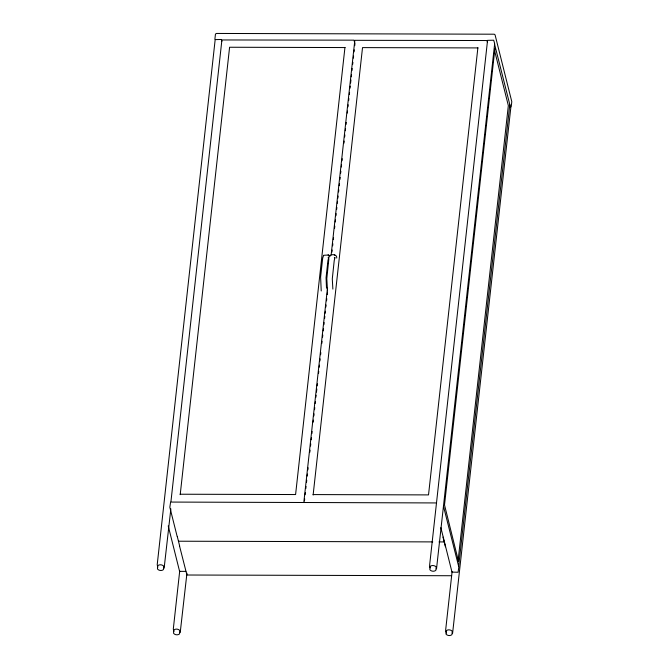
<?xml version="1.0" encoding="UTF-8"?>
<svg xmlns="http://www.w3.org/2000/svg" width="669" height="669" viewBox="0 0 669 669"><rect width="100%" height="100%" fill="white"/><g stroke="black" fill="none" stroke-linecap="round" stroke-linejoin="round"><path stroke-width="1" d="M336.766 258.075C337.519 253.033 326.982 253.643 328.805 259.355L326.798 278.605L327.509 290.99M214.891 39.203L215.46 34.086L216.405 33.45L494.266 34.203L495.068 34.847L511.793 101.68L511.233 106.797L510.288 107.433M170.955 501.474L221.907 39.956L353.968 40.165L354.955 43.61L354.729 45.684M170.854 508.883L164.131 568.182M180.204 494.667L229.592 47.248L345.045 47.558M179.718 570.925L173.296 629.044L173.915 631.511M186.944 573.199L180.22 632.498M344.953 47.415L295.589 494.542L180.145 494.224M303.877 501.834L327.467 288.188M331.13 254.998L354.829 40.316L486.898 40.533L487.467 42.323M304.462 500.972L304.688 498.898M305.148 494.751L305.373 492.677M305.833 488.529L306.067 486.455M306.519 482.307L306.753 480.233M307.205 476.085L307.439 474.012M307.899 469.864L308.125 467.79M309.839 452.227L310.073 450.153M310.533 446.006L310.759 443.932M311.219 439.784L311.445 437.71M311.905 433.562L312.13 431.488M313.159 422.156L313.393 420.082M313.853 415.934L314.079 413.86M314.539 409.712L314.764 407.638M315.224 403.491L315.45 401.417M315.91 397.261L316.136 395.187M316.487 392.076L316.83 388.965M317.173 385.854L317.399 383.78M318.544 373.411L318.77 371.337M319.23 367.189L319.464 365.115M319.916 360.967L320.15 358.893M320.602 354.746L320.836 352.672M321.864 343.331L322.09 341.257M322.55 337.109L322.784 335.035M323.236 330.887L323.47 328.814M323.921 324.666L324.156 322.592M324.616 318.444L324.841 316.37M325.184 313.259L325.41 311.185M325.87 307.038L326.104 304.964M326.556 300.816L326.79 298.742M327.25 294.594L327.476 292.52M331.941 252.071L332.167 249.997M332.627 245.849L332.853 243.775M333.313 239.627L333.547 237.554M334.575 228.213L334.801 226.139M335.261 221.991L335.487 219.917M335.947 215.769L336.181 213.695M336.632 209.548L336.867 207.474M337.318 203.326L337.552 201.252M337.895 198.141L338.121 196.067M338.581 191.919L338.807 189.845M339.267 185.698L339.501 183.624M339.952 179.476L340.187 177.394M340.638 173.246L340.872 171.172M341.332 167.024L341.558 164.95M342.018 160.803L342.244 158.729M343.966 143.174L344.192 141.1M344.652 136.953L344.878 134.879M345.338 130.731L345.564 128.657M346.024 124.509L346.249 122.427M347.286 113.094L347.512 111.021M347.972 106.873L348.198 104.799M348.658 100.651L348.884 98.577M349.343 94.429L349.569 92.355M350.029 88.208L350.263 86.134M350.606 83.023L350.949 79.912M351.292 76.801L351.518 74.727M351.978 70.58L352.203 68.506M352.663 64.349L352.898 62.276M353.349 58.128L353.583 56.054M354.035 51.906L354.269 49.832M313.125 495.027L362.523 47.608L477.967 47.917M477.883 47.775L428.52 494.901L313.067 494.583M452.102 571.661L445.679 629.78L446.507 633.075M458.014 561.475L508.34 105.602L494.441 50.041M494.7 49.188L494.876 48.795L444.517 504.961L458.516 561.375M323.612 255.407L322.692 258.1L320.61 276.983L321.229 290.973M323.771 255.265L328.546 255.031L330.277 256.026M185.89 571.376L179.593 571.359L168.22 525.884M436.514 568.926L494.675 43.661L493.697 40.215L487.559 40.349L429.59 565.464L430.209 567.939M458.675 566.283L509.811 104.623L494.583 44.229M452.604 633.234L510.773 107.968L509.786 104.531M328.069 257.816L328.788 257.506L327.952 260.484L326.071 277.727L326.505 288.096M334.341 257.833L335.069 257.523L334.232 260.5L332.292 278.931L332.869 289.092M178.464 541.213L432.743 541.898M438.989 541.915L444.199 541.932M451.617 575.733L186.919 575.014L179.535 545.996M334.316 254.989L334.818 255.048M328.044 254.973L328.546 255.031M443.497 506.291L458.825 567.069L458.081 572.263L451.985 572.095L440.854 527.632M436.489 502.937L170.595 502.068L169.842 507.261L177.068 536.12M442.995 537.09L445.412 546.774M221.882 41.269L221.314 39.479L215.175 39.605L157.207 564.728L157.825 567.195M177.252 536.362L179.668 546.055M157.575 566.217L157.483 569.001C158.829 570.716 161.806 571.05 163.445 569.587L163.771 566.233C162.391 564.586 159.465 564.251 157.8 565.648L157.575 566.217M173.664 630.533L173.58 633.309C174.927 635.032 177.904 635.366 179.543 633.894L179.861 630.549C178.481 628.902 175.554 628.567 173.898 629.964L173.664 630.533M429.958 566.961L429.866 569.737C431.212 571.46 434.189 571.794 435.837 570.322L436.155 566.978C434.775 565.322 431.848 564.987 430.192 566.392L429.958 566.961M446.047 631.268L445.964 634.053C447.31 635.767 450.287 636.102 451.926 634.638L452.244 631.285C450.864 629.638 447.937 629.303 446.282 630.7L446.047 631.268"/></g></svg>
